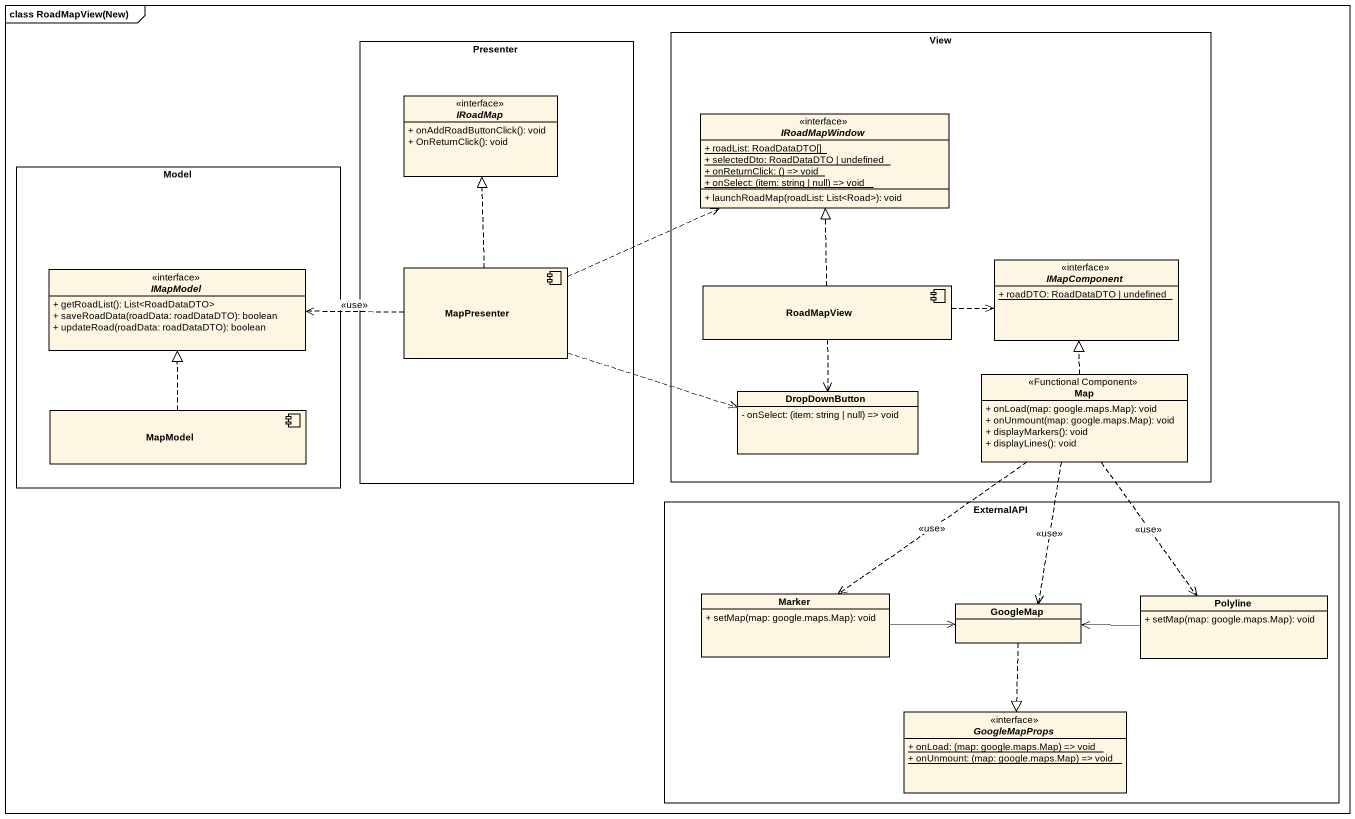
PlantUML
@startuml
mainframe class RoadMapView(New)
allowmixing
hide circle
hide empty members
skinparam classAttributeIconSize 0
rectangle Presenter {
  interface IRoadMap {
    + onAddRoadButtonClick(): void
    + OnReturnClick(): void
  }
  component MapPresenter
}
rectangle View {
  interface IRoadMapWindow {
    {static} + roadList: RoadDataDTO[]
    {static} + selectedDto: RoadDataDTO | undefined
    {static} {field} + onReturnClick: () => void
    {static} {field} + onSelect: (item: string | null) => void
    + launchRoadMap(roadList: List<Road>): void
  }
  interface IMapComponent {
    {static} + roadDTO: RoadDataDTO | undefined
  }
  component RoadMapView
  class "Map" as Map_ <<Functional Component>> {
    + onLoad(map: google.maps.Map): void
    + onUnmount(map: google.maps.Map): void
    + displayMarkers(): void
    + displayLines(): void
  }
  class DropDownButton {
    {field} - onSelect: (item: string | null) => void
  }
}
rectangle Model {
  interface IMapModel {
    + getRoadList(): List<RoadDataDTO>
    + saveRoadData(roadData: roadDataDTO): boolean
    + updateRoad(roadData: roadDataDTO): boolean
  }
  component MapModel
}
rectangle ExternalAPI {
  class Marker {
    + setMap(map: google.maps.Map): void
  }
  class GoogleMap
  class Polyline {
    + setMap(map: google.maps.Map): void
  }
  interface GoogleMapProps {
    {static} {field} + onLoad: (map: google.maps.Map) => void
    {static} {field} + onUnmount: (map: google.maps.Map) => void
  }
}
MapPresenter .up.|> IRoadMap
MapPresenter .right.> IRoadMapWindow
MapPresenter .left.> IMapModel : <<use>>
MapPresenter .right.> DropDownButton
RoadMapView .up.|> IRoadMapWindow
RoadMapView .right.> IMapComponent
RoadMapView ..> DropDownButton
Map_ .up.|> IMapComponent
Map_ ..> Marker : <<use>>
Map_ ..> GoogleMap : <<use>>
Map_ ..> Polyline : <<use>>
MapModel .up.|> IMapModel
Marker -right-> GoogleMap
GoogleMap ..|> GoogleMapProps
Polyline -left-> GoogleMap
@enduml
